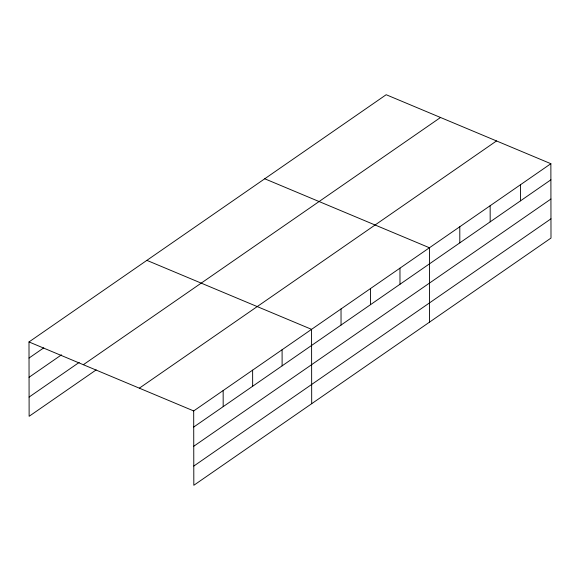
<?xml version="1.0" encoding="UTF-8"?>
<svg xmlns="http://www.w3.org/2000/svg" width="580" height="580" viewBox="0 0 580 580"><rect width="100%" height="100%" fill="white"/><g stroke="black" fill="none" stroke-linecap="round" stroke-linejoin="round"><path stroke-width="0.87" d="M96.171 369.895L29.13 416.295L29 341.946L386.178 94.721L550.87 163.705L551 238.054L193.821 485.279L193.691 410.937L550.87 163.705M29.029 358.048L43.761 347.855M29.065 377.275L61.473 354.837M29.094 397.075L79.192 362.399M83.346 364.711L440.524 117.486M139.345 388.172L496.524 140.94M193.72 427.039L550.899 179.807M193.749 446.259L550.935 199.027M193.785 466.059L550.964 218.834M264.741 178.778L429.432 247.762L429.562 322.11M146.87 260.362L311.562 329.346L311.692 403.695M29 341.946L193.691 410.937M520.507 184.715L520.535 200.825M490.151 205.733L490.18 221.835M459.788 226.751L459.817 242.853M399.961 268.156L399.99 284.265M370.497 288.557L370.526 304.66M341.025 308.951L341.055 325.054M282.09 349.747L282.119 365.849M252.626 370.142L252.655 386.244M223.155 390.536L223.184 406.638"/></g></svg>
